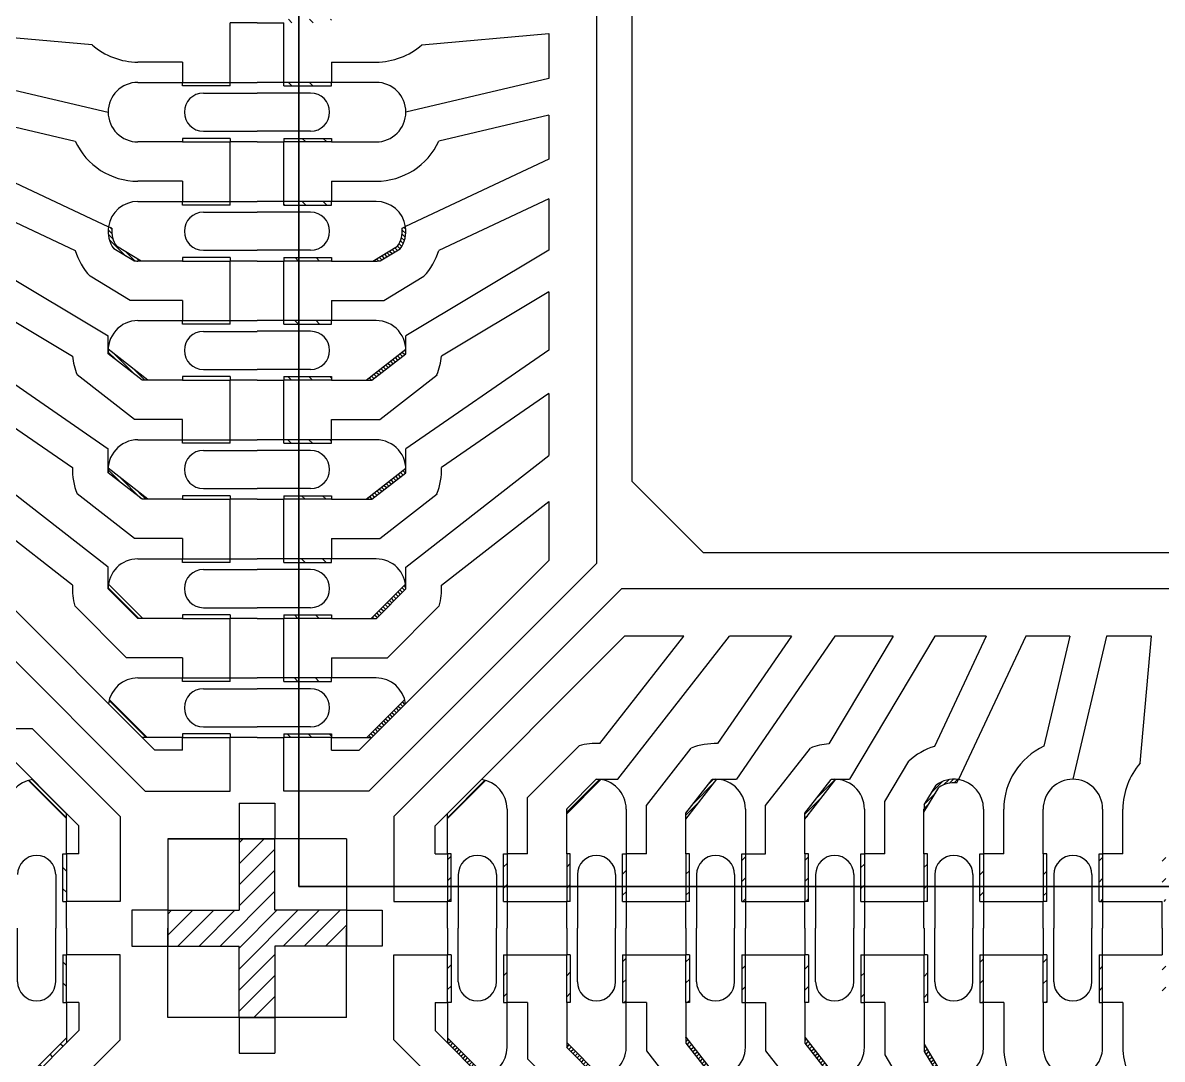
# Model space of a CAD drawing. Extents: x 98 to 785, y 88 to 514.
# Drawn here: x 159.17 to 168.73, y 271.01 to 279.71 of the extents above; entities that cross this region are included whole.
import ezdxf

# ---------------------------------------------------------------- set-up
doc = ezdxf.new("R2010")
doc.units = 0
doc.header["$LTSCALE"] = 12.7
doc.header["$MEASUREMENT"] = 0
doc.linetypes.add('HIDDEN', pattern=[0.375, 0.25, -0.125])
for name, color, linetype in [('SH-01_HATCH', 10, 'CONTINUOUS'), ('SH-01_HIDDEN', 6, 'HIDDEN'), ('SH-01_MISC', 5, 'CONTINUOUS'), ('SH-01_OBJECT', 7, 'CONTINUOUS')]:
    doc.layers.add(name, color=color, linetype=linetype)
pattern_1 = [(315, (1.1e-05, 8.34999), (0.008838835, 0.008838835), [])]
pattern_2 = [(135, (9.599992, -3e-06), (-0.01767767, -0.01767767), [])]
pattern_3 = [(225, (16.69998, 9.599987), (0.01767767, -0.01767767), [])]

# ---------------------------------------------------------------- blocks, each defined once
blk = doc.blocks.new('A$C548803C5')
at = {"layer": 'SH-01_MISC', "ltscale": 0.05}
blk.add_lwpolyline([(-3, 5), (5, 5), (5, -3), (-3, -3)], close=True, dxfattribs=at)
blk = doc.blocks.new('A$C6C25516B')
at = {"layer": 'SH-01_HATCH', "ltscale": 0.05}
h = blk.add_hatch(dxfattribs=at)
h.set_pattern_fill('ANSI31', color=10, scale=0.5, angle=90)
h.set_pattern_definition([(135, (8.34999, -1e-05), (-0.04419417, -0.04419417), [])])
h.paths.add_polyline_path([(0.1125, 0.815), (0.1125, 0.8), (0.3125, 0.8), (0.3125, 0.815)])
h.paths.add_polyline_path([(0.1125, 1.05), (0.1125, 1.035), (0.3125, 1.035), (0.3125, 1.05)])
h.paths.add_polyline_path([(0.1125, 1.315), (0.1125, 1.3), (0.3125, 1.3), (0.3125, 1.315)])
h.paths.add_polyline_path([(0.1125, 1.55), (0.1125, 1.535), (0.3125, 1.535), (0.3125, 1.55)])
h.paths.add_polyline_path([(0.1125, 1.815), (0.1125, 1.8), (0.3125, 1.8), (0.3125, 1.815)])
h.paths.add_polyline_path([(0.1125, 2.05), (0.1125, 2.035), (0.3125, 2.035), (0.3125, 2.05)])
h.paths.add_polyline_path([(0.1125, 2.315), (0.1125, 2.3), (0.3125, 2.3), (0.3125, 2.315)])
h.paths.add_polyline_path([(0.1125, 2.55), (0.1125, 2.535), (0.3125, 2.535), (0.3125, 2.55)])
h.paths.add_polyline_path([(0.1125, 2.815), (0.1125, 2.8), (0.3125, 2.8), (0.3125, 2.815)])
h.paths.add_polyline_path([(0.1125, 3.05), (0.1125, 3.035), (0.3125, 3.035), (0.3125, 3.05)])
h.paths.add_polyline_path([(0.1125, 3.315), (0.1125, 3.3), (0.3125, 3.3), (0.3125, 3.315)])
h.paths.add_polyline_path([(0.1125, 3.55), (0.1125, 3.535), (0.3125, 3.535), (0.3125, 3.55)])
h.paths.add_polyline_path([(0.1125, 3.815), (0.1125, 3.8), (0.3125, 3.8), (0.3125, 3.815)])
h.paths.add_polyline_path([(0.1125, 4.05), (0.1125, 4.035), (0.3125, 4.035), (0.3125, 4.05)])
at = {"layer": 'SH-01_HATCH'}
h = blk.add_hatch(dxfattribs=at)
h.set_pattern_fill('ANSI31', color=256, scale=0.1, angle=-90)
h.set_pattern_definition(pattern_1)
h.paths.add_polyline_path([(0.5176, 2.8012, -0.035366), (0.5, 2.8), (0.4863, 2.8), (0.5904, 2.8623, 0.182331), (0.6093, 2.9376), (0.6235, 2.9443, -0.199652), (0.6007, 2.851)])
h = blk.add_hatch(dxfattribs=at)
h.set_pattern_fill('ANSI31', color=256, scale=0.1, angle=-90)
h.set_pattern_definition(pattern_1)
h.paths.add_polyline_path([(0.6249, 2.4303, -0.009923), (0.625, 2.4253), (0.625, 2.425, -0.004533), (0.625, 2.4227, -0.024064), (0.6242, 2.4107), (0.4825, 2.3), (0.4581, 2.3)])
h = blk.add_hatch(dxfattribs=at)
h.set_pattern_fill('ANSI31', color=256, scale=0.1, angle=-90)
h.set_pattern_definition(pattern_1)
h.paths.add_polyline_path([(0.6249, 1.9303, -0.009923), (0.625, 1.9253), (0.625, 1.925, -0.004533), (0.625, 1.9227, -0.024064), (0.6242, 1.9107), (0.4825, 1.8), (0.4581, 1.8)])
h = blk.add_hatch(dxfattribs=at)
h.set_pattern_fill('ANSI31', color=256, scale=0.1, angle=-90)
h.set_pattern_definition(pattern_1)
h.paths.add_polyline_path([(0.6048, 1.425), (0.625, 1.425), (0.625, 1.425, -0.001908), (0.625, 1.424), (0.501, 1.3, -0.001945), (0.5, 1.3), (0.4798, 1.3)])
h.paths.add_polyline_path([(0.6236, 1.4438, -0.037159), (0.625, 1.4253), (0.625, 1.425), (0.6048, 1.425)])
h = blk.add_hatch(dxfattribs=at)
h.set_pattern_fill('ANSI31', color=256, scale=0.1, angle=-90)
h.set_pattern_definition(pattern_1)
h.paths.add_polyline_path([(0.5856, 0.925), (0.6068, 0.925), (0.4818, 0.8), (0.4606, 0.8)])
h.paths.add_polyline_path([(0.6201, 0.9595, -0.035842), (0.6238, 0.942), (0.6068, 0.925), (0.5856, 0.925)])
h = blk.add_hatch(dxfattribs=at)
h.set_pattern_fill('ANSI31', color=256, scale=0.1)
h.paths.add_polyline_path([(0.925, 0.5856), (0.925, 0.6068), (0.8, 0.4818), (0.8, 0.4606)])
h.paths.add_polyline_path([(0.9596, 0.6201, 0.035842), (0.942, 0.6238), (0.925, 0.6068), (0.925, 0.5856)])
h = blk.add_hatch(dxfattribs=at)
h.set_pattern_fill('ANSI31', color=256, scale=0.1)
h.paths.add_polyline_path([(1.425, 0.6047), (1.425, 0.625), (1.425, 0.625, 0.001908), (1.424, 0.625), (1.3, 0.501, 0.001945), (1.3, 0.5), (1.3, 0.4797)])
h.paths.add_polyline_path([(1.4438, 0.6236, 0.037159), (1.4253, 0.625), (1.425, 0.625), (1.425, 0.6047)])
h = blk.add_hatch(dxfattribs=at)
h.set_pattern_fill('ANSI31', color=256, scale=0.1)
h.paths.add_polyline_path([(1.9303, 0.6249, 0.009923), (1.9253, 0.625), (1.925, 0.625, 0.004533), (1.9227, 0.625, 0.024064), (1.9107, 0.6242), (1.8, 0.4825), (1.8, 0.4581)])
h = blk.add_hatch(dxfattribs=at)
h.set_pattern_fill('ANSI31', color=256, scale=0.1)
h.paths.add_polyline_path([(2.4303, 0.6249, 0.009923), (2.4253, 0.625), (2.425, 0.625, 0.004533), (2.4227, 0.625, 0.024064), (2.4107, 0.6242), (2.3, 0.4825), (2.3, 0.4581)])
h = blk.add_hatch(dxfattribs=at)
h.set_pattern_fill('ANSI31', color=256, scale=0.1)
h.paths.add_polyline_path([(2.8013, 0.5176, 0.035366), (2.8, 0.5), (2.8, 0.4863), (2.8623, 0.5903, -0.182331), (2.9376, 0.6093), (2.9443, 0.6235, 0.199652), (2.851, 0.6007)])
at = {"layer": 'SH-01_HATCH', "ltscale": 0.05}
h = blk.add_hatch(dxfattribs=at)
h.set_pattern_fill('ANSI31', color=10, scale=0.5, angle=180)
h.set_pattern_definition([(225, (8.35, 8.34998), (0.04419417, -0.04419417), [])])
h.paths.add_polyline_path([(0.8, 0.1125), (0.815, 0.1125), (0.815, 0.3125), (0.8, 0.3125)])
h.paths.add_polyline_path([(1.05, 0.3125), (1.035, 0.3125), (1.035, 0.1125), (1.05, 0.1125)])
h.paths.add_polyline_path([(1.315, 0.3125), (1.3, 0.3125), (1.3, 0.1125), (1.315, 0.1125)])
h.paths.add_polyline_path([(1.55, 0.3125), (1.535, 0.3125), (1.535, 0.1125), (1.55, 0.1125)])
h.paths.add_polyline_path([(1.8, 0.1125), (1.815, 0.1125), (1.815, 0.3125), (1.8, 0.3125)])
h.paths.add_polyline_path([(2.05, 0.3125), (2.035, 0.3125), (2.035, 0.1125), (2.05, 0.1125)])
h.paths.add_polyline_path([(2.3, 0.1125), (2.315, 0.1125), (2.315, 0.3125), (2.3, 0.3125)])
h.paths.add_polyline_path([(2.535, 0.1125), (2.55, 0.1125), (2.55, 0.3125), (2.535, 0.3125)])
h.paths.add_polyline_path([(2.8, 0.1125), (2.815, 0.1125), (2.815, 0.3125), (2.8, 0.3125)])
h.paths.add_polyline_path([(3.035, 0.1125), (3.05, 0.1125), (3.05, 0.3125), (3.035, 0.3125)])
h.paths.add_polyline_path([(3.3, 0.1125), (3.315, 0.1125), (3.315, 0.3125), (3.3, 0.3125)])
h.paths.add_polyline_path([(3.55, 0.3125), (3.535, 0.3125), (3.535, 0.1125), (3.55, 0.1125)])
h.paths.add_polyline_path([(3.8, 0.1125), (3.815, 0.1125), (3.815, 0.3125), (3.8, 0.3125)])
h.paths.add_polyline_path([(4.035, 0.1125), (4.05, 0.1125), (4.05, 0.3125), (4.035, 0.3125)])
at = {"layer": 'SH-01_HIDDEN', "linetype": 'Continuous'}
for p, q in [((1.575, 1.875), (1.575, 6.775)), ((1.875, 1.575), (1.575, 1.875)), ((6.775, 1.575), (1.875, 1.575))]:
    blk.add_line(p, q, dxfattribs=at)
at = {"layer": 'SH-01_HIDDEN', "linetype": 'Continuous', "ltscale": 1.25}
for p, q in [((0, 3.8), (0.1125, 3.8)), ((0.1125, 3.55), (0, 3.55)), ((0.5, 3.55), (0.3125, 3.55)), ((0, 3.3), (0.1125, 3.3)), ((0.1125, 3.05), (0, 3.05)), ((0.5, 3.05), (0.3125, 3.05)), ((0, 2.8), (0.1125, 2.8)), ((0.1125, 2.55), (0, 2.55)), ((0.5, 2.55), (0.3125, 2.55)), ((0, 2.3), (0.1125, 2.3)), ((0.1125, 2.05), (0, 2.05)), ((0.5, 2.05), (0.3125, 2.05)), ((0, 1.8), (0.1125, 1.8)), ((0.1125, 1.55), (0, 1.55)), ((0.5, 1.55), (0.3125, 1.55)), ((0, 1.3), (0.1125, 1.3)), ((0.1125, 1.05), (0, 1.05)), ((0.5, 1.05), (0.3125, 1.05)), ((0, 0.8), (0.1125, 0.8)), ((0.3125, 0.8), (0.4818, 0.8)), ((0.8, 0.3125), (0.8, 0.4818)), ((1.05, 0.5), (1.05, 0.3125)), ((1.55, 0.5), (1.55, 0.3125)), ((2.05, 0.5), (2.05, 0.3125)), ((2.55, 0.5), (2.55, 0.3125)), ((3.05, 0.5), (3.05, 0.3125)), ((3.55, 0.5), (3.55, 0.3125)), ((0.8, 0), (0.8, 0.1125)), ((1.05, 0.1125), (1.05, 0)), ((1.3, 0), (1.3, 0.1125)), ((1.55, 0.1125), (1.55, 0)), ((1.8, 0), (1.8, 0.1125)), ((2.05, 0.1125), (2.05, 0)), ((2.3, 0), (2.3, 0.1125)), ((2.55, 0.1125), (2.55, 0)), ((2.8, 0), (2.8, 0.1125)), ((3.05, 0.1125), (3.05, 0)), ((3.3, 0), (3.3, 0.1125)), ((3.55, 0.1125), (3.55, 0)), ((3.8, 0), (3.8, 0.1125))]:
    blk.add_line(p, q, dxfattribs=at)
at = {"layer": 'SH-01_HIDDEN', "linetype": 'Continuous', "ltscale": 0.05}
for p, q in [((0.225, 3.505), (0, 3.505)), ((0.225, 3.345), (0, 3.345)), ((0.225, 3.005), (0, 3.005)), ((0.225, 2.845), (0, 2.845)), ((0.225, 2.505), (0, 2.505)), ((0.225, 2.345), (0, 2.345)), ((0.225, 2.005), (0, 2.005)), ((0.225, 1.845), (0, 1.845)), ((0.225, 1.505), (0, 1.505)), ((0.225, 1.345), (0, 1.345)), ((0.225, 1.005), (0, 1.005)), ((0.225, 0.845), (0, 0.845)), ((0.845, 0.225), (0.845, 0)), ((1.005, 0.225), (1.005, 0)), ((1.345, 0.225), (1.345, 0)), ((1.505, 0.225), (1.505, 0)), ((1.845, 0.225), (1.845, 0)), ((2.005, 0.225), (2.005, 0)), ((2.345, 0.225), (2.345, 0)), ((2.505, 0.225), (2.505, 0)), ((2.845, 0.225), (2.845, 0)), ((3.005, 0.225), (3.005, 0)), ((3.345, 0.225), (3.345, 0)), ((3.505, 0.225), (3.505, 0))]:
    blk.add_line(p, q, dxfattribs=at)
at = {"layer": 'SH-01_HIDDEN', "linetype": 'Continuous', "ltscale": 1.25}
for centre, start, end in [((0.5, 3.425), 0.0131, 90), ((0.5, 2.925), 8.8656, 90), ((0.5, 2.425), 353.4266, 90), ((0.5, 1.925), 353.4266, 90), ((0.5, 1.425), 0.147, 90), ((0.5, 0.925), 7.8317, 90), ((0.925, 0.5), 0, 82.1683), ((1.425, 0.5), 0, 89.853), ((1.925, 0.5), 0, 96.5734), ((2.425, 0.5), 0, 96.5734), ((2.925, 0.5), 0, 81.1344), ((3.425, 0.5), 0, 89.9869)]:
    blk.add_arc(centre, 0.125, start, end, dxfattribs=at)
at = {"layer": 'SH-01_HIDDEN', "linetype": 'Continuous', "ltscale": 0.05}
for centre, start, end in [((0.225, 3.425), 270, 90), ((0.225, 2.925), 270, 90), ((0.225, 2.425), 270, 90), ((0.225, 1.925), 270, 90), ((0.225, 1.425), 270, 90), ((0.225, 0.925), 270, 90), ((0.925, 0.225), 0, 180), ((1.425, 0.225), 0, 180), ((1.925, 0.225), 0, 180), ((2.425, 0.225), 0, 180), ((2.925, 0.225), 0, 180), ((3.425, 0.225), 0, 180)]:
    blk.add_arc(centre, 0.08, start, end, dxfattribs=at)
at = {"layer": 'SH-01_MISC'}
blk.add_lwpolyline([(8.175, 8.175), (0.175, 8.175), (0.175, 0.175), (8.175, 0.175)], close=True, dxfattribs=at)
at = {"layer": 'SH-01_OBJECT', "linetype": 'Continuous'}
for p, q in [((1.425, 6.8189), (1.425, 1.5311)), ((0.3125, 3.635), (0.3125, 3.55)), ((0.3125, 3.55), (0.1125, 3.55)), ((0.1125, 3.535), (0.3125, 3.535)), ((0.1125, 3.315), (0.3125, 3.315)), ((0.3125, 3.3), (0.1125, 3.3)), ((0.3125, 3.135), (0.3125, 3.05)), ((0.3125, 3.05), (0.1125, 3.05)), ((0.1125, 3.035), (0.3125, 3.035)), ((0.1125, 2.815), (0.3125, 2.815)), ((0.3125, 2.8), (0.1125, 2.8)), ((0.3125, 2.635), (0.3125, 2.55)), ((0.3125, 2.55), (0.1125, 2.55)), ((0.1125, 2.535), (0.3125, 2.535)), ((0.1125, 2.315), (0.3125, 2.315)), ((0.3125, 2.3), (0.1125, 2.3)), ((0.3125, 2.05), (0.1125, 2.05)), ((0.1125, 2.035), (0.3125, 2.035)), ((0.1125, 1.815), (0.3125, 1.815)), ((0.3125, 1.8), (0.1125, 1.8)), ((0.3125, 1.635), (0.3125, 1.55)), ((0.3125, 1.55), (0.1125, 1.55)), ((0.1125, 1.535), (0.3125, 1.535)), ((0.4293, 0.7475), (1.225, 1.5432)), ((1.425, 1.5311), (0.4689, 0.575)), ((1.5311, 1.425), (0.575, 0.4689)), ((1.5311, 1.425), (6.8189, 1.425)), ((0.5481, 1.135), (0.7653, 1.3522)), ((0.1125, 1.315), (0.3125, 1.315)), ((0.3125, 1.3), (0.1125, 1.3)), ((0.7475, 0.4293), (1.5432, 1.225)), ((0.3125, 1.135), (0.3125, 1.05)), ((0.3125, 1.05), (0.1125, 1.05)), ((0.1125, 1.035), (0.3125, 1.035)), ((0.4606, 0.8), (0.6201, 0.9595)), ((0.1125, 0.815), (0.3125, 0.815)), ((0.1125, 0.575), (0.1125, 0.8)), ((0.3125, 0.8), (0.1125, 0.8)), ((0.3125, 0.7475), (0.3125, 0.8)), ((1.135, 0.5481), (1.3522, 0.7653)), ((0.4689, 0.575), (0.1125, 0.575)), ((0.8, 0.4606), (0.9596, 0.6201)), ((0.575, 0.4689), (0.575, 0.1125)), ((0.375, 0.375), (0, 0.375)), ((0.375, 0.375), (0.375, 0)), ((0.7475, 0.3125), (0.8, 0.3125)), ((0.8, 0.3125), (0.8, 0.1125)), ((0.815, 0.1125), (0.815, 0.3125)), ((1.035, 0.1125), (1.035, 0.3125)), ((1.135, 0.3125), (1.05, 0.3125)), ((1.05, 0.3125), (1.05, 0.1125)), ((1.3, 0.3125), (1.3, 0.1125)), ((1.315, 0.1125), (1.315, 0.3125)), ((1.535, 0.1125), (1.535, 0.3125)), ((1.635, 0.3125), (1.55, 0.3125)), ((1.55, 0.3125), (1.55, 0.1125)), ((1.8, 0.3125), (1.8, 0.1125)), ((1.815, 0.1125), (1.815, 0.3125)), ((2.035, 0.1125), (2.035, 0.3125)), ((2.05, 0.3125), (2.05, 0.1125)), ((2.3, 0.3125), (2.3, 0.1125)), ((2.315, 0.1125), (2.315, 0.3125)), ((2.535, 0.1125), (2.535, 0.3125)), ((2.635, 0.3125), (2.55, 0.3125)), ((2.55, 0.3125), (2.55, 0.1125)), ((2.8, 0.3125), (2.8, 0.1125)), ((2.815, 0.1125), (2.815, 0.3125)), ((3.035, 0.1125), (3.035, 0.3125)), ((3.135, 0.3125), (3.05, 0.3125)), ((3.05, 0.3125), (3.05, 0.1125)), ((3.3, 0.3125), (3.3, 0.1125)), ((3.315, 0.1125), (3.315, 0.3125)), ((3.535, 0.1125), (3.535, 0.3125)), ((3.635, 0.3125), (3.55, 0.3125)), ((3.55, 0.3125), (3.55, 0.1125)), ((0.575, 0.1125), (0.8, 0.1125))]:
    blk.add_line(p, q, dxfattribs=at)
at = {"layer": 'SH-01_OBJECT', "ltscale": 0.05}
for p, q in [((0.1125, 3.55), (0.1125, 3.8)), ((0.1125, 3.05), (0.1125, 3.3)), ((0.1125, 2.55), (0.1125, 2.8)), ((0.1125, 2.05), (0.1125, 2.3)), ((0.1125, 1.55), (0.1125, 1.8)), ((0.1125, 1.05), (0.1125, 1.3)), ((1.05, 0.1125), (1.3, 0.1125)), ((1.55, 0.1125), (1.8, 0.1125)), ((2.05, 0.1125), (2.3, 0.1125)), ((2.55, 0.1125), (2.8, 0.1125)), ((3.05, 0.1125), (3.3, 0.1125)), ((3.55, 0.1125), (3.8, 0.1125))]:
    blk.add_line(p, q, dxfattribs=at)
at = {"layer": 'SH-01_OBJECT'}
for p, q in [((0.6922, 3.7078), (1.225, 3.7544)), ((1.225, 3.7544), (1.225, 3.5663)), ((1.225, 3.5663), (0.625, 3.425)), ((1.225, 3.4122), (0.7633, 3.3035)), ((1.225, 3.4122), (1.225, 3.2272)), ((1.225, 3.2272), (0.6235, 2.9443)), ((1.225, 3.0614), (0.7629, 2.8441)), ((1.225, 3.0614), (1.225, 2.8459)), ((0.6093, 2.9376), (0.6235, 2.9443)), ((0.4863, 2.8), (0.5904, 2.8623)), ((0.5176, 2.8012), (0.6007, 2.851)), ((1.225, 2.8459), (0.625, 2.4867)), ((0.5319, 2.635), (0.7007, 2.736)), ((0.3125, 2.635), (0.5319, 2.635)), ((1.225, 2.6711), (0.774, 2.4011)), ((1.225, 2.6711), (1.225, 2.4263)), ((0.625, 2.425), (0.625, 2.4867)), ((0.4581, 2.3), (0.625, 2.4304)), ((1.225, 2.4263), (0.625, 2.0123)), ((0.515, 2.135), (0.7556, 2.323)), ((1.225, 2.244), (0.7749, 1.9335)), ((1.225, 2.244), (1.225, 1.9833)), ((0.3125, 2.05), (0.3125, 2.135)), ((0.3125, 2.135), (0.515, 2.135)), ((0.625, 1.925), (0.625, 2.0123)), ((0.625, 1.5145), (1.225, 1.9833)), ((0.4581, 1.8), (0.625, 1.9304)), ((0.515, 1.635), (0.7556, 1.823)), ((0.7746, 1.4395), (1.225, 1.7914)), ((1.225, 1.7914), (1.225, 1.5432)), ((0.3125, 1.635), (0.515, 1.635)), ((0.625, 1.425), (0.625, 1.5145)), ((1.4395, 0.7746), (1.7914, 1.225)), ((1.5145, 0.625), (1.9833, 1.225)), ((1.7914, 1.225), (1.5432, 1.225)), ((2.244, 1.225), (1.9335, 0.7749)), ((2.244, 1.225), (1.9833, 1.225)), ((2.4263, 1.225), (2.0123, 0.625)), ((2.6711, 1.225), (2.4011, 0.774)), ((2.6711, 1.225), (2.4263, 1.225)), ((2.8459, 1.225), (2.4868, 0.625)), ((3.0614, 1.225), (2.8441, 0.7629)), ((3.0614, 1.225), (2.8459, 1.225)), ((3.2272, 1.225), (2.9443, 0.6235)), ((3.4122, 1.225), (3.2272, 1.225)), ((3.4122, 1.225), (3.3035, 0.7633)), ((3.5663, 1.225), (3.425, 0.625)), ((3.7544, 1.225), (3.5663, 1.225)), ((3.7078, 0.6922), (3.7544, 1.225)), ((0.3125, 1.135), (0.5481, 1.135)), ((0.3125, 0.7475), (0.4293, 0.7475)), ((1.635, 0.5149), (1.823, 0.7556)), ((2.135, 0.5149), (2.323, 0.7556)), ((2.635, 0.5319), (2.736, 0.7007)), ((1.425, 0.625), (1.5145, 0.625)), ((1.8, 0.4581), (1.9304, 0.625)), ((1.925, 0.625), (2.0123, 0.625)), ((2.3, 0.4581), (2.4304, 0.625)), ((2.425, 0.625), (2.4868, 0.625)), ((2.9376, 0.6093), (2.9443, 0.6235)), ((2.8, 0.4863), (2.8623, 0.5903)), ((2.8013, 0.5176), (2.851, 0.6007)), ((1.135, 0.3125), (1.135, 0.5481)), ((2.635, 0.3125), (2.635, 0.5319)), ((1.635, 0.3125), (1.635, 0.5149)), ((2.135, 0.3125), (2.135, 0.5149)), ((0.7475, 0.3125), (0.7475, 0.4293)), ((2.05, 0.3125), (2.135, 0.3125))]:
    blk.add_line(p, q, dxfattribs=at)
at = {"layer": 'SH-01_OBJECT', "linetype": 'Continuous', "ltscale": 1.25}
for p, q in [((0.3125, 3.635), (0.5, 3.635)), ((0.3125, 3.3), (0.5, 3.3)), ((0.3125, 3.135), (0.5, 3.135)), ((0.3125, 2.8), (0.5, 2.8)), ((0.3125, 2.3), (0.4825, 2.3)), ((0.3125, 1.8), (0.4825, 1.8)), ((0.3125, 1.3), (0.5, 1.3)), ((1.3, 0.3125), (1.3, 0.5)), ((1.8, 0.3125), (1.8, 0.4825)), ((2.3, 0.3125), (2.3, 0.4825)), ((2.8, 0.3125), (2.8, 0.5)), ((3.135, 0.3125), (3.135, 0.5)), ((3.3, 0.3125), (3.3, 0.5)), ((3.635, 0.3125), (3.635, 0.5))]:
    blk.add_line(p, q, dxfattribs=at)
at = {"layer": 'SH-01_OBJECT', "linetype": 'Continuous', "ltscale": 0.05}
for p, q in [((0.1125, 3.535), (0.1125, 3.55)), ((0.3125, 3.535), (0.3125, 3.55)), ((0.1125, 3.315), (0.1125, 3.3)), ((0.3125, 3.315), (0.3125, 3.3)), ((0.1125, 3.035), (0.1125, 3.05)), ((0.3125, 3.035), (0.3125, 3.05)), ((0.1125, 2.815), (0.1125, 2.8)), ((0.3125, 2.815), (0.3125, 2.8)), ((0.1125, 2.535), (0.1125, 2.55)), ((0.3125, 2.535), (0.3125, 2.55)), ((0.1125, 2.315), (0.1125, 2.3)), ((0.3125, 2.315), (0.3125, 2.3)), ((0.1125, 2.035), (0.1125, 2.05)), ((0.3125, 2.035), (0.3125, 2.05)), ((0.1125, 1.815), (0.1125, 1.8)), ((0.3125, 1.815), (0.3125, 1.8)), ((0.1125, 1.535), (0.1125, 1.55)), ((0.3125, 1.535), (0.3125, 1.55)), ((0.1125, 1.315), (0.1125, 1.3)), ((0.3125, 1.315), (0.3125, 1.3)), ((0.1125, 1.035), (0.1125, 1.05)), ((0.3125, 1.035), (0.3125, 1.05)), ((0.1125, 0.815), (0.1125, 0.8)), ((0.3125, 0.815), (0.3125, 0.8)), ((0.815, 0.3125), (0.8, 0.3125)), ((1.035, 0.3125), (1.05, 0.3125)), ((1.315, 0.3125), (1.3, 0.3125)), ((1.535, 0.3125), (1.55, 0.3125)), ((1.815, 0.3125), (1.8, 0.3125)), ((2.035, 0.3125), (2.05, 0.3125)), ((2.315, 0.3125), (2.3, 0.3125)), ((2.535, 0.3125), (2.55, 0.3125)), ((2.815, 0.3125), (2.8, 0.3125)), ((3.035, 0.3125), (3.05, 0.3125)), ((3.315, 0.3125), (3.3, 0.3125)), ((3.535, 0.3125), (3.55, 0.3125)), ((0.815, 0.1125), (0.8, 0.1125)), ((1.035, 0.1125), (1.05, 0.1125)), ((1.315, 0.1125), (1.3, 0.1125)), ((1.535, 0.1125), (1.55, 0.1125)), ((1.815, 0.1125), (1.8, 0.1125)), ((2.035, 0.1125), (2.05, 0.1125)), ((2.315, 0.1125), (2.3, 0.1125)), ((2.535, 0.1125), (2.55, 0.1125)), ((2.815, 0.1125), (2.8, 0.1125)), ((3.035, 0.1125), (3.05, 0.1125)), ((3.315, 0.1125), (3.3, 0.1125)), ((3.535, 0.1125), (3.55, 0.1125))]:
    blk.add_line(p, q, dxfattribs=at)
at = {"layer": 'SH-01_OBJECT'}
for points in [[(0.4825, 2.3), (0.6242, 2.4107, 0.028099), (0.625, 2.425)], [(0.4825, 1.8), (0.6242, 1.9107, 0.028099), (0.625, 1.925)], [(0.501, 1.3), (0.625, 1.424, 0.001908), (0.625, 1.425)], [(1.3, 0.501), (1.424, 0.625, -0.001908), (1.425, 0.625)], [(1.8, 0.4825), (1.9107, 0.6242, -0.028099), (1.925, 0.625)], [(2.3, 0.4825), (2.4107, 0.6242, -0.028099), (2.425, 0.625)]]:
    blk.add_lwpolyline(points, format="xyb", dxfattribs=at)
for points in [[(0.4798, 1.3), (0.625, 1.4452)], [(1.3, 0.4797), (1.4453, 0.625)]]:
    blk.add_lwpolyline(points, dxfattribs=at)
at = {"layer": 'SH-01_OBJECT', "linetype": 'Continuous', "ltscale": 1.25}
for centre, radius, start, end in [((0.5, 3.925), 0.29, 270, 311.5024), ((0.5, 3.425), 0.125, 270, 0.0131), ((0.5, 3.425), 0.29, 270, 335.2296), ((0.5, 2.925), 0.11, 325.2297, 6.5629), ((0.5, 2.925), 0.125, 323.7025, 8.8656), ((0.5, 2.925), 0.125, 270, 278.102), ((0.5, 1.425), 0.125, 270, 270.4457), ((3.425, 0.5), 0.29, 114.7704, 180), ((3.925, 0.5), 0.29, 138.4976, 180), ((2.925, 0.5), 0.125, 81.1344, 126.2975), ((3.425, 0.5), 0.125, 89.9869, 180), ((2.925, 0.5), 0.11, 83.4371, 124.7703), ((1.425, 0.5), 0.125, 179.5543, 180), ((2.925, 0.5), 0.125, 171.898, 180)]:
    blk.add_arc(centre, radius, start, end, dxfattribs=at)
at = {"layer": 'SH-01_OBJECT'}
for centre, start, end in [((0.4975, 2.925), 317.0758, 343.0475), ((0.4975, 2.425), 338.4326, 355.0592), ((0.4975, 1.925), 338.4326, 1.7475), ((0.4975, 1.425), 344.7848, 2.9974), ((1.425, 0.4975), 87.0026, 105.2152), ((1.925, 0.4975), 88.2525, 111.5674), ((2.425, 0.4975), 94.9408, 111.5674), ((2.925, 0.4975), 106.9525, 132.9242)]:
    blk.add_arc(centre, 0.2775, start, end, dxfattribs=at)
blk = doc.blocks.new('A$C237C250E')
at = {"layer": 'SH-01_HATCH'}
h = blk.add_hatch(dxfattribs=at)
h.set_pattern_fill('ANSI31', color=256, scale=0.2, angle=-270)
h.paths.add_polyline_path([(7.7159, 1.2477, 0.035842), (7.6809, 1.2403), (8, 0.9212), (8, 0.9636)])
h.paths.add_polyline_path([(8, 15.7364), (8, 15.7788), (7.6809, 15.4597, 0.035842), (7.7159, 15.4523)])
h.paths.add_polyline_path([(8.4288, 1.85), (8.3864, 1.85), (8.6364, 1.6), (8.6788, 1.6)])
h.paths.add_polyline_path([(8.3597, 1.9191, 0.035842), (8.3523, 1.8841), (8.3864, 1.85), (8.4288, 1.85)])
h = blk.add_hatch(dxfattribs=at)
h.set_pattern_fill('ANSI31', color=256, scale=0.2, angle=-270)
h.set_pattern_definition(pattern_2)
h.paths.add_polyline_path([(8.5648, 5.6025, 0.035366), (8.6, 5.6), (8.6274, 5.6), (8.4193, 5.7245, -0.182331), (8.3815, 5.8752), (8.353, 5.8885, 0.199652), (8.3985, 5.702)])
h = blk.add_hatch(dxfattribs=at)
h.set_pattern_fill('ANSI31', color=256, scale=0.2, angle=-270)
h.set_pattern_definition(pattern_2)
h.paths.add_polyline_path([(8.3502, 4.8606, 0.009923), (8.35, 4.8507), (8.35, 4.85, 0.004533), (8.3501, 4.8454, 0.024064), (8.3517, 4.8214), (8.635, 4.6), (8.6837, 4.6)])
h = blk.add_hatch(dxfattribs=at)
h.set_pattern_fill('ANSI31', color=256, scale=0.2, angle=-270)
h.set_pattern_definition(pattern_2)
h.paths.add_polyline_path([(8.3502, 3.8606, 0.009923), (8.35, 3.8507), (8.35, 3.85, 0.004533), (8.3501, 3.8454, 0.024064), (8.3517, 3.8214), (8.635, 3.6), (8.6837, 3.6)])
h = blk.add_hatch(dxfattribs=at)
h.set_pattern_fill('ANSI31', color=256, scale=0.2, angle=-270)
h.set_pattern_definition(pattern_2)
h.paths.add_polyline_path([(8.3905, 2.85), (8.35, 2.85), (8.35, 2.85, 0.001908), (8.35, 2.8481), (8.5981, 2.6, 0.001945), (8.6, 2.6), (8.6405, 2.6)])
h.paths.add_polyline_path([(8.3529, 2.8877, 0.037159), (8.35, 2.8507), (8.35, 2.85), (8.3905, 2.85)])
at = {"layer": 'SH-01_HATCH', "ltscale": 0.05}
h = blk.add_hatch(dxfattribs=at)
h.set_pattern_fill('ANSI31', color=10, angle=-90)
h.set_pattern_definition([(315, (5e-06, 16.69998), (0.08838835, 0.08838835), [])])
h.paths.add_polyline_path([(7.97, 0.225), (8, 0.225), (8, 0.625), (7.97, 0.625)])
h.paths.add_polyline_path([(7.5, 0.225), (7.53, 0.225), (7.53, 0.625), (7.5, 0.625)])
at = {"layer": 'SH-01_HIDDEN', "linetype": 'Continuous', "ltscale": 1.25}
for p, q in [((9.6, 7.6), (9.375, 7.6)), ((8.6, 7.1), (8.975, 7.1)), ((9.375, 7.1), (9.6, 7.1)), ((9.6, 6.6), (9.375, 6.6)), ((8.6, 6.1), (8.975, 6.1)), ((9.375, 6.1), (9.6, 6.1)), ((9.6, 5.6), (9.375, 5.6)), ((8.6, 5.1), (8.975, 5.1)), ((9.375, 5.1), (9.6, 5.1)), ((9.6, 4.6), (9.375, 4.6)), ((8.6, 4.1), (8.975, 4.1)), ((9.375, 4.1), (9.6, 4.1)), ((9.6, 3.6), (9.375, 3.6)), ((8.6, 3.1), (8.975, 3.1)), ((9.375, 3.1), (9.6, 3.1)), ((9.6, 2.6), (9.375, 2.6)), ((8.6, 2.1), (8.975, 2.1)), ((9.375, 2.1), (9.6, 2.1)), ((8.975, 1.6), (8.6364, 1.6)), ((9.6, 1.6), (9.375, 1.6)), ((8, 0.625), (8, 0.9636)), ((8, 0), (8, 0.225))]:
    blk.add_line(p, q, dxfattribs=at)
at = {"layer": 'SH-01_HIDDEN', "linetype": 'Continuous', "ltscale": 0.05}
for p, q in [((9.15, 7.01), (9.6, 7.01)), ((9.15, 6.69), (9.6, 6.69)), ((9.15, 6.01), (9.6, 6.01)), ((9.15, 5.69), (9.6, 5.69)), ((9.15, 5.01), (9.6, 5.01)), ((9.15, 4.69), (9.6, 4.69)), ((9.15, 4.01), (9.6, 4.01)), ((9.15, 3.69), (9.6, 3.69)), ((9.15, 3.01), (9.6, 3.01)), ((9.15, 2.69), (9.6, 2.69)), ((9.15, 2.01), (9.6, 2.01)), ((9.15, 1.69), (9.6, 1.69)), ((7.91, 0.45), (7.91, 0))]:
    blk.add_line(p, q, dxfattribs=at)
at = {"layer": 'SH-01_HIDDEN', "linetype": 'Continuous', "ltscale": 1.25}
for centre, start, end in [((8.6, 6.85), 90, 179.98688), ((8.6, 5.85), 90, 171.13437), ((8.6, 4.85), 90, 186.57339), ((8.6, 3.85), 90, 186.57339), ((8.6, 2.85), 90, 179.85303), ((8.6, 1.85), 90, 172.16832), ((7.75, 1), 97.83168, 180)]:
    blk.add_arc(centre, 0.25, start, end, dxfattribs=at)
at = {"layer": 'SH-01_HIDDEN', "linetype": 'Continuous', "ltscale": 0.05}
for centre, start, end in [((9.15, 6.85), 90, 270), ((9.15, 5.85), 90, 270), ((9.15, 4.85), 90, 270), ((9.15, 3.85), 90, 270), ((9.15, 2.85), 90, 270), ((9.15, 1.85), 90, 270), ((7.75, 0.45), 0, 180)]:
    blk.add_arc(centre, 0.16, start, end, dxfattribs=at)
at = {"layer": 'SH-01_OBJECT', "ltscale": 0.05}
for p, q in [((9.375, 7.1), (9.375, 7.6)), ((9.375, 6.1), (9.375, 6.6)), ((9.375, 5.1), (9.375, 5.6)), ((9.375, 4.1), (9.375, 4.6)), ((9.375, 3.1), (9.375, 3.6)), ((9.375, 2.1), (9.375, 2.6)), ((7.2874, 1.6762), (7.7117, 1.6762))]:
    blk.add_line(p, q, dxfattribs=at)
at = {"layer": 'SH-01_OBJECT'}
for p, q in [((8.2157, 7.4156), (7.15, 7.5089)), ((7.15, 7.1326), (8.35, 6.8501)), ((7.15, 6.8244), (8.0734, 6.607)), ((7.15, 6.4544), (8.353, 5.8885)), ((7.15, 6.1229), (8.0741, 5.6882)), ((8.3815, 5.8752), (8.353, 5.8885)), ((7.15, 5.6918), (8.35, 4.9735)), ((8.5648, 5.6025), (8.3985, 5.702)), ((8.6274, 5.6), (8.4193, 5.7245)), ((8.5361, 5.27), (8.1986, 5.472)), ((7.15, 5.3421), (8.0521, 4.8022)), ((8.975, 5.27), (8.5361, 5.27)), ((8.35, 4.85), (8.35, 4.9735)), ((7.15, 4.8526), (8.35, 4.0246)), ((8.6837, 4.6), (8.35, 4.8607)), ((8.5701, 4.27), (8.0889, 4.646)), ((7.15, 4.4881), (8.0503, 3.8669)), ((8.975, 4.27), (8.5701, 4.27)), ((8.975, 4.1), (8.975, 4.27)), ((8.35, 3.85), (8.35, 4.0246)), ((8.35, 3.0291), (7.15, 3.9666)), ((8.6837, 3.6), (8.35, 3.8607)), ((8.5701, 3.27), (8.0889, 3.646)), ((8.0508, 2.879), (7.15, 3.5828)), ((8.975, 3.27), (8.5701, 3.27)), ((8.35, 2.85), (8.35, 3.0291)), ((8.975, 2.27), (8.5038, 2.27)), ((8.975, 1.495), (8.7414, 1.495)), ((8.105, 0.625), (8.105, 0.8586))]:
    blk.add_line(p, q, dxfattribs=at)
at = {"layer": 'SH-01_OBJECT', "linetype": 'Continuous', "ltscale": 1.25}
for p, q in [((8.975, 7.27), (8.6, 7.27)), ((8.975, 6.6), (8.6, 6.6)), ((8.975, 6.27), (8.6, 6.27)), ((8.975, 5.6), (8.6, 5.6)), ((8.975, 4.6), (8.635, 4.6)), ((8.975, 3.6), (8.635, 3.6)), ((8.975, 2.6), (8.6, 2.6))]:
    blk.add_line(p, q, dxfattribs=at)
at = {"layer": 'SH-01_OBJECT', "linetype": 'Continuous'}
for p, q in [((8.975, 7.27), (8.975, 7.1)), ((8.975, 7.1), (9.375, 7.1)), ((9.375, 7.07), (8.975, 7.07)), ((9.375, 6.63), (8.975, 6.63)), ((8.975, 6.6), (9.375, 6.6)), ((8.975, 6.27), (8.975, 6.1)), ((8.975, 6.1), (9.375, 6.1)), ((9.375, 6.07), (8.975, 6.07)), ((9.375, 5.63), (8.975, 5.63)), ((8.975, 5.6), (9.375, 5.6)), ((8.975, 5.27), (8.975, 5.1)), ((8.975, 5.1), (9.375, 5.1)), ((9.375, 5.07), (8.975, 5.07)), ((9.375, 4.63), (8.975, 4.63)), ((8.975, 4.6), (9.375, 4.6)), ((8.975, 4.1), (9.375, 4.1)), ((9.375, 4.07), (8.975, 4.07)), ((9.375, 3.63), (8.975, 3.63)), ((8.975, 3.6), (9.375, 3.6)), ((8.975, 3.27), (8.975, 3.1)), ((6.75, 3.0621), (8.6621, 1.15)), ((8.7414, 1.495), (7.15, 3.0864)), ((8.975, 3.1), (9.375, 3.1)), ((9.375, 3.07), (8.975, 3.07)), ((8.5038, 2.27), (8.0695, 2.7044)), ((9.375, 2.63), (8.975, 2.63)), ((8.975, 2.6), (9.375, 2.6)), ((8.975, 2.27), (8.975, 2.1)), ((8.975, 2.1), (9.375, 2.1)), ((9.375, 2.07), (8.975, 2.07)), ((8.6788, 1.6), (8.3597, 1.9191)), ((8.105, 0.8586), (7.2874, 1.6762)), ((7.7117, 1.6762), (8.45, 0.9379)), ((9.375, 1.63), (8.975, 1.63)), ((8.975, 1.495), (8.975, 1.6)), ((8.975, 1.6), (9.375, 1.6)), ((9.375, 1.15), (9.375, 1.6)), ((8, 0.9212), (7.6809, 1.2403)), ((8.6621, 1.15), (9.375, 1.15)), ((8.45, 0.9379), (8.45, 0.225)), ((8.85, 0.75), (9.6, 0.75)), ((8.85, 0.75), (8.85, 0)), ((7.97, 0.225), (7.97, 0.625)), ((8.105, 0.625), (8, 0.625)), ((8, 0.625), (8, 0.225)), ((8.45, 0.225), (8, 0.225))]:
    blk.add_line(p, q, dxfattribs=at)
at = {"layer": 'SH-01_OBJECT', "linetype": 'Continuous', "ltscale": 0.05}
for p, q in [((8.975, 7.07), (8.975, 7.1)), ((9.375, 7.07), (9.375, 7.1)), ((8.975, 6.63), (8.975, 6.6)), ((9.375, 6.63), (9.375, 6.6)), ((8.975, 6.07), (8.975, 6.1)), ((9.375, 6.07), (9.375, 6.1)), ((8.975, 5.63), (8.975, 5.6)), ((9.375, 5.63), (9.375, 5.6)), ((8.975, 5.07), (8.975, 5.1)), ((9.375, 5.07), (9.375, 5.1)), ((8.975, 4.63), (8.975, 4.6)), ((9.375, 4.63), (9.375, 4.6)), ((8.975, 4.07), (8.975, 4.1)), ((9.375, 4.07), (9.375, 4.1)), ((8.975, 3.63), (8.975, 3.6)), ((9.375, 3.63), (9.375, 3.6)), ((8.975, 3.07), (8.975, 3.1)), ((9.375, 3.07), (9.375, 3.1)), ((8.975, 2.63), (8.975, 2.6)), ((9.375, 2.63), (9.375, 2.6)), ((8.975, 2.07), (8.975, 2.1)), ((9.375, 2.07), (9.375, 2.1)), ((8.975, 1.63), (8.975, 1.6)), ((9.375, 1.63), (9.375, 1.6)), ((7.97, 0.625), (8, 0.625)), ((7.97, 0.225), (8, 0.225))]:
    blk.add_line(p, q, dxfattribs=at)
at = {"layer": 'SH-01_OBJECT'}
for points in [[(8.635, 4.6), (8.3516, 4.8214, -0.028099), (8.35, 4.85)], [(8.635, 3.6), (8.3516, 3.8214, -0.028099), (8.35, 3.85)], [(8.5981, 2.6), (8.35, 2.8481, -0.001908), (8.35, 2.85)]]:
    blk.add_lwpolyline(points, format="xyb", dxfattribs=at)
blk.add_lwpolyline([(8.6405, 2.6), (8.35, 2.8905)], dxfattribs=at)
at = {"layer": 'SH-01_OBJECT', "linetype": 'Continuous', "ltscale": 1.25}
for centre, radius, start, end in [((8.6, 7.85), 0.58, 228.49757, 270), ((8.6, 6.85), 0.25, 179.98688, 270), ((8.6, 6.85), 0.58, 204.77037, 270), ((8.6, 5.85), 0.25, 171.13437, 216.29747), ((8.6, 5.85), 0.22, 173.43713, 214.7703), ((8.6, 5.85), 0.25, 261.89805, 270), ((8.6, 2.85), 0.25, 269.55432, 270)]:
    blk.add_arc(centre, radius, start, end, dxfattribs=at)
at = {"layer": 'SH-01_OBJECT'}
for centre, start, end in [((8.605, 5.85), 196.95253, 222.92424), ((8.605, 4.85), 184.94082, 201.56738), ((8.605, 3.85), 178.2525, 201.56738), ((8.605, 2.85), 177.0026, 195.21523)]:
    blk.add_arc(centre, 0.555, start, end, dxfattribs=at)
blk = doc.blocks.new('A$C26DB4481')
at = {"layer": 'SH-01_HATCH', "ltscale": 0.05}
h = blk.add_hatch(dxfattribs=at)
h.set_pattern_fill('ANSI31', color=10)
h.set_pattern_definition([(45, (-2e-05, -7.09997), (-0.08838835, 0.08838835), [])])
h.paths.add_polyline_path([(1.63, 9.375), (1.6, 9.375), (1.6, 8.975), (1.63, 8.975)])
h.paths.add_polyline_path([(2.1, 9.375), (2.07, 9.375), (2.07, 8.975), (2.1, 8.975)])
h.paths.add_polyline_path([(2.63, 9.375), (2.6, 9.375), (2.6, 8.975), (2.63, 8.975)])
h.paths.add_polyline_path([(3.1, 9.375), (3.07, 9.375), (3.07, 8.975), (3.1, 8.975)])
h.paths.add_polyline_path([(3.63, 9.375), (3.6, 9.375), (3.6, 8.975), (3.63, 8.975)])
h.paths.add_polyline_path([(4.1, 9.375), (4.07, 9.375), (4.07, 8.975), (4.1, 8.975)])
h.paths.add_polyline_path([(4.63, 9.375), (4.6, 9.375), (4.6, 8.975), (4.63, 8.975)])
h.paths.add_polyline_path([(5.1, 9.375), (5.07, 9.375), (5.07, 8.975), (5.1, 8.975)])
h.paths.add_polyline_path([(5.63, 9.375), (5.6, 9.375), (5.6, 8.975), (5.63, 8.975)])
h.paths.add_polyline_path([(6.1, 9.375), (6.07, 9.375), (6.07, 8.975), (6.1, 8.975)])
h.paths.add_polyline_path([(6.63, 9.375), (6.6, 9.375), (6.6, 8.975), (6.63, 8.975)])
h.paths.add_polyline_path([(7.1, 9.375), (7.07, 9.375), (7.07, 8.975), (7.1, 8.975)])
h.paths.add_polyline_path([(7.63, 9.375), (7.6, 9.375), (7.6, 8.975), (7.63, 8.975)])
h.paths.add_polyline_path([(8.1, 9.375), (8.07, 9.375), (8.07, 8.975), (8.1, 8.975)])
at = {"layer": 'SH-01_HATCH'}
h = blk.add_hatch(dxfattribs=at)
h.set_pattern_fill('ANSI31', color=256, scale=0.2, angle=-180)
h.paths.add_polyline_path([(15.7788, 8), (15.7364, 8), (15.4523, 7.7159, 0.035842), (15.4597, 7.6809)])
h.paths.add_polyline_path([(0.9636, 8), (0.9212, 8), (1.2402, 7.6809, 0.035842), (1.2476, 7.7159)])
h.paths.add_polyline_path([(14.85, 8.4288), (14.85, 8.3864), (15.1, 8.6364), (15.1, 8.6788)])
h.paths.add_polyline_path([(14.7809, 8.3597, 0.035842), (14.8159, 8.3523), (14.85, 8.3864), (14.85, 8.4288)])
h = blk.add_hatch(dxfattribs=at)
h.set_pattern_fill('ANSI31', color=256, scale=0.2, angle=-180)
h.set_pattern_definition(pattern_3)
h.paths.add_polyline_path([(1.85, 8.4288), (1.85, 8.3864), (1.6, 8.6364), (1.6, 8.6788)])
h.paths.add_polyline_path([(1.9191, 8.3597, -0.035842), (1.8841, 8.3523), (1.85, 8.3864), (1.85, 8.4288)])
h = blk.add_hatch(dxfattribs=at)
h.set_pattern_fill('ANSI31', color=256, scale=0.2, angle=-180)
h.set_pattern_definition(pattern_3)
h.paths.add_polyline_path([(2.85, 8.3905), (2.85, 8.35), (2.85, 8.35, -0.001908), (2.848, 8.35), (2.6, 8.5981, -0.001945), (2.6, 8.6), (2.6, 8.6405)])
h.paths.add_polyline_path([(2.8876, 8.3529, -0.037159), (2.8506, 8.35), (2.85, 8.35), (2.85, 8.3905)])
h = blk.add_hatch(dxfattribs=at)
h.set_pattern_fill('ANSI31', color=256, scale=0.2, angle=-180)
h.set_pattern_definition(pattern_3)
h.paths.add_polyline_path([(3.8606, 8.3502, -0.009923), (3.8506, 8.35), (3.85, 8.35, -0.004533), (3.8454, 8.3501, -0.024064), (3.8214, 8.3517), (3.6, 8.635), (3.6, 8.6837)])
h = blk.add_hatch(dxfattribs=at)
h.set_pattern_fill('ANSI31', color=256, scale=0.2, angle=-180)
h.set_pattern_definition(pattern_3)
h.paths.add_polyline_path([(4.8606, 8.3502, -0.009923), (4.8506, 8.35), (4.85, 8.35, -0.004533), (4.8454, 8.3501, -0.024064), (4.8214, 8.3517), (4.6, 8.635), (4.6, 8.6837)])
h = blk.add_hatch(dxfattribs=at)
h.set_pattern_fill('ANSI31', color=256, scale=0.2, angle=-180)
h.set_pattern_definition(pattern_3)
h.paths.add_polyline_path([(5.6025, 8.5648, -0.035366), (5.6, 8.6), (5.6, 8.6274), (5.7245, 8.4193, 0.182331), (5.8751, 8.3814), (5.8885, 8.353, -0.199652), (5.702, 8.3985)])
at = {"layer": 'SH-01_HIDDEN', "linetype": 'Continuous', "ltscale": 1.25}
for p, q in [((1.6, 9.6), (1.6, 9.375)), ((2.1, 9.375), (2.1, 9.6)), ((2.6, 9.6), (2.6, 9.375)), ((3.1, 9.375), (3.1, 9.6)), ((3.6, 9.6), (3.6, 9.375)), ((4.1, 9.375), (4.1, 9.6)), ((4.6, 9.6), (4.6, 9.375)), ((5.1, 9.375), (5.1, 9.6)), ((5.6, 9.6), (5.6, 9.375)), ((6.1, 9.375), (6.1, 9.6)), ((6.6, 9.6), (6.6, 9.375)), ((7.1, 9.375), (7.1, 9.6)), ((7.6, 9.6), (7.6, 9.375)), ((1.6, 8.975), (1.6, 8.6364)), ((2.1, 8.6), (2.1, 8.975)), ((3.1, 8.6), (3.1, 8.975)), ((4.1, 8.6), (4.1, 8.975)), ((5.1, 8.6), (5.1, 8.975)), ((6.1, 8.6), (6.1, 8.975)), ((7.1, 8.6), (7.1, 8.975))]:
    blk.add_line(p, q, dxfattribs=at)
at = {"layer": 'SH-01_HIDDEN', "linetype": 'Continuous', "ltscale": 0.05}
for p, q in [((1.69, 9.15), (1.69, 9.6)), ((2.01, 9.15), (2.01, 9.6)), ((2.69, 9.15), (2.69, 9.6)), ((3.01, 9.15), (3.01, 9.6)), ((3.69, 9.15), (3.69, 9.6)), ((4.01, 9.15), (4.01, 9.6)), ((4.69, 9.15), (4.69, 9.6)), ((5.01, 9.15), (5.01, 9.6)), ((5.69, 9.15), (5.69, 9.6)), ((6.01, 9.15), (6.01, 9.6)), ((6.69, 9.15), (6.69, 9.6)), ((7.01, 9.15), (7.01, 9.6))]:
    blk.add_line(p, q, dxfattribs=at)
for centre in [(1.85, 9.15), (2.85, 9.15), (3.85, 9.15), (4.85, 9.15), (5.85, 9.15), (6.85, 9.15)]:
    blk.add_arc(centre, 0.16, 180, 0, dxfattribs=at)
at = {"layer": 'SH-01_HIDDEN', "linetype": 'Continuous', "ltscale": 1.25}
for centre, start in [((1.85, 8.6), 277.83168), ((2.85, 8.6), 270.14697), ((3.85, 8.6), 263.42661), ((4.85, 8.6), 263.42661), ((5.85, 8.6), 278.86563), ((6.85, 8.6), 270.01312)]:
    blk.add_arc(centre, 0.25, start, 0, dxfattribs=at)
at = {"layer": 'SH-01_OBJECT', "linetype": 'Continuous'}
for p, q in [((0.75, 8.85), (0.75, 9.6)), ((1.15, 8.6621), (1.15, 9.375)), ((1.15, 9.375), (1.6, 9.375)), ((1.6, 8.975), (1.6, 9.375)), ((1.63, 9.375), (1.63, 8.975)), ((2.07, 9.375), (2.07, 8.975)), ((2.1, 8.975), (2.1, 9.375)), ((2.6, 8.975), (2.6, 9.375)), ((2.63, 9.375), (2.63, 8.975)), ((3.07, 9.375), (3.07, 8.975)), ((3.1, 8.975), (3.1, 9.375)), ((3.6, 8.975), (3.6, 9.375)), ((3.63, 9.375), (3.63, 8.975)), ((4.07, 9.375), (4.07, 8.975)), ((4.1, 8.975), (4.1, 9.375)), ((4.6, 8.975), (4.6, 9.375)), ((4.63, 9.375), (4.63, 8.975)), ((5.07, 9.375), (5.07, 8.975)), ((5.1, 8.975), (5.1, 9.375)), ((5.6, 8.975), (5.6, 9.375)), ((5.63, 9.375), (5.63, 8.975)), ((6.07, 9.375), (6.07, 8.975)), ((6.1, 8.975), (6.1, 9.375)), ((6.6, 8.975), (6.6, 9.375)), ((6.63, 9.375), (6.63, 8.975)), ((7.07, 9.375), (7.07, 8.975)), ((7.1, 8.975), (7.1, 9.375)), ((1.495, 8.975), (1.6, 8.975)), ((2.27, 8.975), (2.1, 8.975)), ((3.27, 8.975), (3.1, 8.975)), ((5.27, 8.975), (5.1, 8.975)), ((6.27, 8.975), (6.1, 8.975)), ((7.27, 8.975), (7.1, 8.975)), ((0.75, 8.85), (0, 8.85)), ((1.495, 8.7414), (3.0864, 7.15)), ((3.0621, 6.75), (1.15, 8.6621)), ((1.6, 8.6788), (1.9191, 8.3597)), ((2.27, 8.5038), (2.7043, 8.0695))]:
    blk.add_line(p, q, dxfattribs=at)
at = {"layer": 'SH-01_OBJECT', "linetype": 'Continuous', "ltscale": 0.05}
for p, q in [((1.63, 9.375), (1.6, 9.375)), ((2.07, 9.375), (2.1, 9.375)), ((2.63, 9.375), (2.6, 9.375)), ((3.07, 9.375), (3.1, 9.375)), ((3.63, 9.375), (3.6, 9.375)), ((4.07, 9.375), (4.1, 9.375)), ((4.63, 9.375), (4.6, 9.375)), ((5.07, 9.375), (5.1, 9.375)), ((5.63, 9.375), (5.6, 9.375)), ((6.07, 9.375), (6.1, 9.375)), ((6.63, 9.375), (6.6, 9.375)), ((7.07, 9.375), (7.1, 9.375)), ((1.63, 8.975), (1.6, 8.975)), ((2.07, 8.975), (2.1, 8.975)), ((2.63, 8.975), (2.6, 8.975)), ((3.07, 8.975), (3.1, 8.975)), ((3.63, 8.975), (3.6, 8.975)), ((4.07, 8.975), (4.1, 8.975)), ((4.63, 8.975), (4.6, 8.975)), ((5.07, 8.975), (5.1, 8.975)), ((5.63, 8.975), (5.6, 8.975)), ((6.07, 8.975), (6.1, 8.975)), ((6.63, 8.975), (6.6, 8.975)), ((7.07, 8.975), (7.1, 8.975))]:
    blk.add_line(p, q, dxfattribs=at)
at = {"layer": 'SH-01_OBJECT', "ltscale": 0.05}
for p, q in [((2.1, 9.375), (2.6, 9.375)), ((3.1, 9.375), (3.6, 9.375)), ((4.1, 9.375), (4.6, 9.375)), ((5.1, 9.375), (5.6, 9.375)), ((6.1, 9.375), (6.6, 9.375)), ((7.1, 9.375), (7.6, 9.375))]:
    blk.add_line(p, q, dxfattribs=at)
at = {"layer": 'SH-01_OBJECT'}
for p, q in [((1.495, 8.975), (1.495, 8.7414)), ((2.27, 8.975), (2.27, 8.5038)), ((3.27, 8.975), (3.27, 8.5701)), ((4.1, 8.975), (4.27, 8.975)), ((4.27, 8.975), (4.27, 8.5701)), ((5.27, 8.975), (5.27, 8.5361)), ((3.6, 8.6837), (3.8607, 8.35)), ((4.6, 8.6837), (4.8607, 8.35)), ((5.6, 8.6274), (5.7245, 8.4193)), ((3.27, 8.5701), (3.646, 8.0889)), ((4.27, 8.5701), (4.646, 8.0889)), ((5.27, 8.5361), (5.472, 8.1986)), ((5.6025, 8.5648), (5.702, 8.3985))]:
    blk.add_line(p, q, dxfattribs=at)
at = {"layer": 'SH-01_OBJECT', "linetype": 'Continuous', "ltscale": 1.25}
for p, q in [((2.6, 8.975), (2.6, 8.6)), ((3.6, 8.975), (3.6, 8.635)), ((4.6, 8.975), (4.6, 8.635)), ((5.6, 8.975), (5.6, 8.6)), ((6.27, 8.975), (6.27, 8.6)), ((6.6, 8.975), (6.6, 8.6)), ((7.27, 8.975), (7.27, 8.6))]:
    blk.add_line(p, q, dxfattribs=at)
at = {"layer": 'SH-01_OBJECT'}
blk.add_lwpolyline([(2.6, 8.6405), (2.8905, 8.35)], dxfattribs=at)
for points in [[(3.6, 8.635), (3.8214, 8.3516, 0.028099), (3.85, 8.35)], [(4.6, 8.635), (4.8214, 8.3516, 0.028099), (4.85, 8.35)], [(2.6, 8.5981), (2.848, 8.35, 0.001908), (2.85, 8.35)]]:
    blk.add_lwpolyline(points, format="xyb", dxfattribs=at)
at = {"layer": 'SH-01_OBJECT', "linetype": 'Continuous', "ltscale": 1.25}
for centre, radius, end in [((2.85, 8.6), 0.25, 180.44568), ((5.85, 8.6), 0.25, 188.10195), ((6.85, 8.6), 0.58, 245.22963), ((6.85, 8.6), 0.25, 270.01312), ((7.85, 8.6), 0.58, 221.50243)]:
    blk.add_arc(centre, radius, 180, end, dxfattribs=at)
blk = doc.blocks.new('A$C1BE279AF')
at = {"layer": 'SH-01_HATCH', "ltscale": 0.05}
h = blk.add_hatch(dxfattribs=at)
h.set_pattern_fill('ANSI31', color=10)
h.set_pattern_definition([(45, (2.30032, -1.11), (-0.0883883, 0.0883883), [])])
h.paths.add_polyline_path([(1.79, 1.19), (1.19, 1.19), (1.19, 1.79), (0.89, 1.79), (0.89, 1.19), (0.29, 1.19), (0.29, 0.89), (0.89, 0.89), (0.89, 0.29), (1.19, 0.29), (1.19, 0.89), (1.79, 0.89)])
at = {"layer": 'SH-01_HIDDEN'}
for p, q in [((0.89, 2.09), (1.19, 2.09)), ((0.89, 2.09), (0.89, 1.79)), ((1.19, 2.09), (1.19, 1.79)), ((-0.01, 1.19), (-0.01, 0.89)), ((0.29, 1.19), (-0.01, 1.19)), ((1.79, 1.19), (2.09, 1.19)), ((2.09, 1.19), (2.09, 0.89)), ((-0.01, 0.89), (0.29, 0.89)), ((2.09, 0.89), (1.79, 0.89)), ((0.89, 0.29), (0.89, -0.01)), ((1.19, 0.29), (1.19, -0.01)), ((0.89, -0.01), (1.19, -0.01))]:
    blk.add_line(p, q, dxfattribs=at)
at = {"layer": 'SH-01_OBJECT'}
for p, q in [((0.89, 1.79), (1.19, 1.79)), ((0.89, 1.79), (0.89, 1.19)), ((1.19, 1.19), (1.19, 1.79)), ((0.29, 1.19), (0.29, 0.89)), ((0.29, 1.19), (0.89, 1.19)), ((1.79, 1.19), (1.19, 1.19)), ((1.79, 1.19), (1.79, 0.89)), ((0.29, 0.89), (0.89, 0.89)), ((0.89, 0.29), (0.89, 0.89)), ((0.89, 0.89), (0.89, 0.89)), ((1.79, 0.89), (1.19, 0.89)), ((1.19, 0.89), (1.19, 0.89)), ((1.19, 0.89), (1.19, 0.29)), ((0.89, 0.29), (1.19, 0.29))]:
    blk.add_line(p, q, dxfattribs=at)
blk = doc.blocks.new('A$C53CA4027')
at = {"layer": 'SH-01_HATCH', "ltscale": 0.05}
h = blk.add_hatch(dxfattribs=at)
h.set_pattern_fill('ANSI31', color=10, angle=-90)
h.paths.add_polyline_path([(-0.45, -0.7386), (-0.45, -0.6962), (-0.7691, -1.0153, 0.035842), (-0.7341, -1.0227)])
h.paths.add_polyline_path([(-0.48, 0), (-0.45, 0), (-0.45, -0.4), (-0.48, -0.4)])
h.paths.add_polyline_path([(-0.95, 0), (-0.92, 0), (-0.92, -0.4), (-0.95, -0.4)])
at = {"layer": 'SH-01_HIDDEN', "linetype": 'Continuous', "ltscale": 1.25}
for p, q in [((-0.95, 0), (-0.95, 0.225)), ((-0.45, 0.225), (-0.45, 0)), ((-0.95, -0.775), (-0.95, -0.4)), ((-0.45, -0.4), (-0.45, -0.7386))]:
    blk.add_line(p, q, dxfattribs=at)
at = {"layer": 'SH-01_HIDDEN', "linetype": 'Continuous', "ltscale": 0.05}
for p, q in [((-0.86, -0.225), (-0.86, 0.225)), ((-0.54, -0.225), (-0.54, 0.225))]:
    blk.add_line(p, q, dxfattribs=at)
blk.add_arc((-0.7, -0.225), 0.16, 180, 0, dxfattribs=at)
at = {"layer": 'SH-01_HIDDEN', "linetype": 'Continuous', "ltscale": 1.25}
blk.add_arc((-0.7, -0.775), 0.25, 180, 262.16832, dxfattribs=at)
at = {"layer": 'SH-01_OBJECT', "ltscale": 0.05}
for p, q in [((-0.95, 0), (-1.7, 0)), ((-1.7, 0), (-1.7, -1.4512)), ((-1.1626, -1.4512), (-0.7383, -1.4512))]:
    blk.add_line(p, q, dxfattribs=at)
at = {"layer": 'SH-01_OBJECT', "linetype": 'Continuous'}
for p, q in [((-0.95, -0.4), (-0.95, 0)), ((-0.92, 0), (-0.92, -0.4)), ((-0.48, 0), (-0.48, -0.4)), ((-0.45, -0.4), (-0.45, 0)), ((0, 0), (-0.45, 0)), ((0, -0.7129), (0, 0)), ((-1.15, -0.4), (-0.95, -0.4)), ((-0.345, -0.4), (-0.45, -0.4)), ((-0.345, -0.6336), (-1.1626, -1.4512)), ((-0.45, -0.6962), (-0.7691, -1.0153)), ((-0.7383, -1.4512), (0, -0.7129)), ((-1.15, -0.9012), (-1.7, -1.4512))]:
    blk.add_line(p, q, dxfattribs=at)
at = {"layer": 'SH-01_OBJECT', "linetype": 'Continuous', "ltscale": 0.05}
for p, q in [((-0.92, 0), (-0.95, 0)), ((-0.48, 0), (-0.45, 0)), ((-0.92, -0.4), (-0.95, -0.4)), ((-0.48, -0.4), (-0.45, -0.4))]:
    blk.add_line(p, q, dxfattribs=at)
at = {"layer": 'SH-01_OBJECT'}
for p, q in [((-1.15, -0.4), (-1.15, -0.9012)), ((-0.345, -0.4), (-0.345, -0.6336))]:
    blk.add_line(p, q, dxfattribs=at)

msp = doc.modelspace()

# ---------------------------------------------------------------- linework, layer by layer
at = {"layer": 'SH-01_OBJECT', "ltscale": 0.05}
for points in [[(161.13313, 272.86424), (160.38313, 272.86423), (160.38313, 272.11423)], [(161.13313, 271.36424), (160.38313, 271.36425), (160.38313, 272.11423)]]:
    msp.add_lwpolyline(points, dxfattribs=at)

# ---------------------------------------------------------------- block references
at = {"layer": 'SH-01_HATCH', "ltscale": 0.05}
for name, p, row_count, column_count, row_spacing, column_spacing in [('A$C237C250E', (151.53311, 272.11423), 9, 1, 16.70000000000004, 0), ('A$C26DB4481', (161.13316, 262.51423), 1, 3, 0, 16.70000000000033)]:
    msp.add_blockref(name, p, dxfattribs=dict(at, row_count=row_count, column_count=column_count, row_spacing=row_spacing, column_spacing=column_spacing))
msp.add_blockref('A$C53CA4027', (159.98313, 271.88926), dxfattribs=at)
at = {"layer": 'SH-01_MISC', "ltscale": 0.05, "xscale": 2, "yscale": 2, "zscale": 2, "row_count": 9, "column_count": 34, "row_spacing": 16.7, "column_spacing": 16.7}
msp.add_blockref('A$C548803C5', (167.48313, 278.46424), dxfattribs=at)
at = {"layer": 'SH-01_OBJECT', "ltscale": 0.05, "xscale": 2, "yscale": 2, "zscale": 2, "row_count": 2, "column_count": 2, "row_spacing": 16.70000000000004, "column_spacing": 16.70000000000033}
msp.add_blockref('A$C6C25516B', (161.13313, 272.11426), dxfattribs=at)
at = {"layer": 'SH-01_OBJECT', "ltscale": 0.05, "row_count": 1, "column_count": 35, "row_spacing": 0, "column_spacing": 16.70000000000033}
msp.add_blockref('A$C1BE279AF', (160.09313, 271.07424), dxfattribs=at)

doc.saveas('drawing.dxf')
